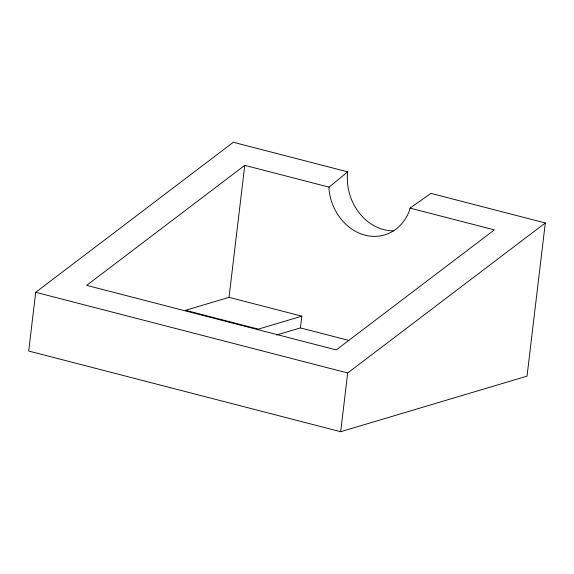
<?xml version="1.0" encoding="UTF-8"?>
<svg xmlns="http://www.w3.org/2000/svg" width="574" height="574" viewBox="0 0 574 574"><rect width="100%" height="100%" fill="white"/><g stroke="black" fill="none" stroke-linecap="round" stroke-linejoin="round"><path stroke-width="0.86" d="M347.715 171.863L329.053 187.146L329.046 189.951A48.776 41.314 73.4 0 0 365.071 235.168A48.776 41.314 73.4 0 0 409.406 210.73L410.044 208.097L430.909 193.373L545.3 222.963L527.032 376.142L340.676 431.72L28.7 351.037L35.703 292.295L233.324 142.28L347.715 171.863A48.776 41.314 73.4 0 0 393.836 230.82M276.539 335.029L300.417 327.912L301.816 316.166L258.336 329.132L185.538 310.304L229.026 297.339L244.761 165.348L329.053 187.146M340.676 431.72L347.679 372.978L545.3 222.963M244.761 165.348L86.667 285.364L336.242 349.91L494.343 229.894L410.044 208.097M229.026 297.339L301.816 316.166M300.417 327.912L348.942 340.461M35.703 292.295L347.679 372.978"/></g></svg>
